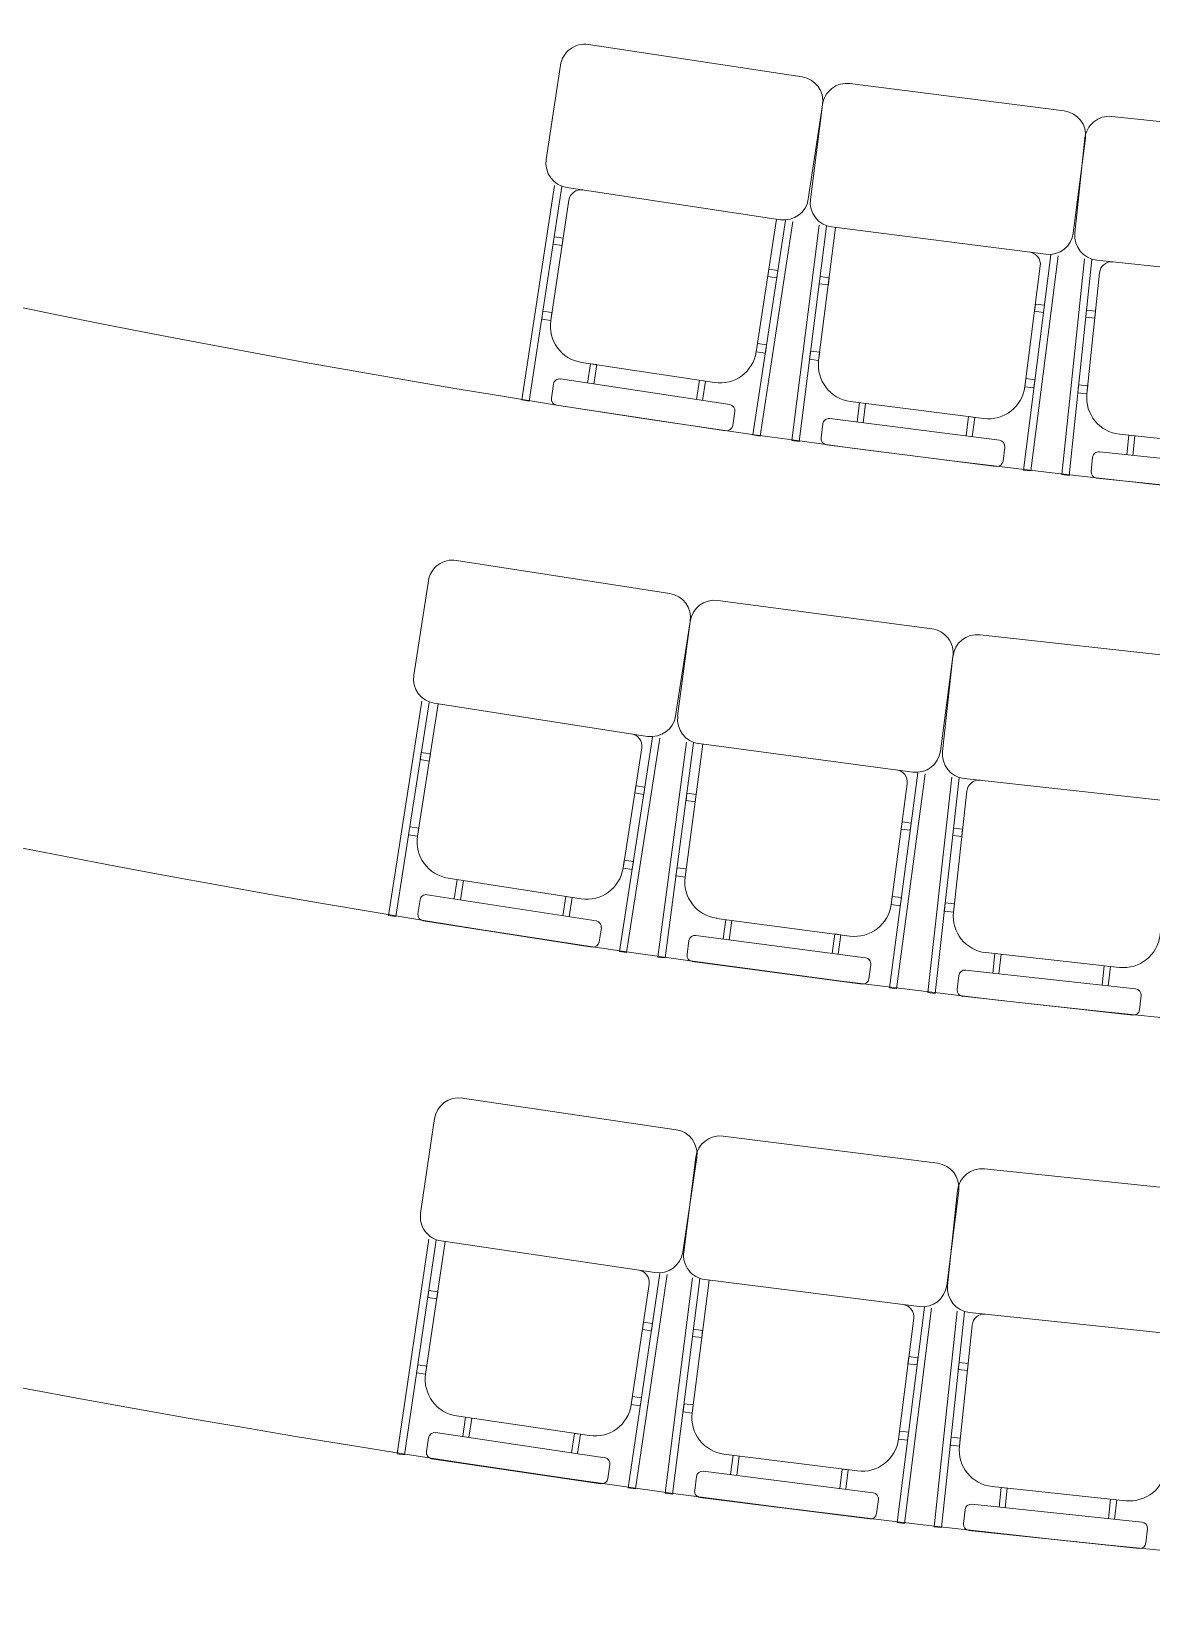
# Model space of a CAD drawing. Header units: millimetres. Extents: x 8275 to 147087, y -297470 to -191881.
# Drawn here: x 40311 to 42635, y -212445 to -209156 of the extents above; entities that cross this region are included whole.
import ezdxf

# ---------------------------------------------------------------- set-up
doc = ezdxf.new("R2010")
doc.units = ezdxf.units.MM
doc.header["$LTSCALE"] = 250
doc.header["$MEASUREMENT"] = 0
doc.layers.add('furniture', color=5, linetype='Continuous', lineweight=15)
doc.layers.add('stairs', color=2, linetype='Continuous', lineweight=5)

# ---------------------------------------------------------------- blocks, each defined once
blk = doc.blocks.new('A$C24EB465D-flat-9-flat-1-flat-77')
at = {"layer": 'furniture', "ltscale": 0.1}
for p, q in [((-444.2, 37), (0.6, -19.8)), ((-526.2, -203.7), (-501, -6.9)), ((44.6, -76.7), (19.4, -273.5)), ((-507.9, -257.3), (-565, -703.8)), ((-549.7, -705.8), (-492.7, -259.2)), ((-473.8, -261.6), (-509.1, -537.7)), ((-37.4, -317.4), (-482.2, -260.6)), ((-84, -765.3), (-27, -318.7)), ((-11.8, -320.7), (-68.9, -767.2)), ((-49.1, -341.5), (-81.1, -592.4)), ((-507.9, -378.6), (-506, -363.7)), ((-489, -381.1), (-507.9, -378.6)), ((-487.1, -366.1), (-506, -363.7)), ((-489, -381.1), (-487.1, -366.1)), ((-61.1, -435.7), (-59.2, -420.8)), ((-59.2, -420.8), (-40.3, -423.2)), ((-42.2, -438.2), (-40.3, -423.2)), ((-61.1, -435.7), (-42.2, -438.2)), ((-528, -535.3), (-525.8, -518.4)), ((-506.9, -520.8), (-525.8, -518.4)), ((-509.1, -537.7), (-506.9, -520.8)), ((-509.1, -537.7), (-528, -535.3)), ((-81.1, -592.4), (-79, -575.5)), ((-79, -575.5), (-60.1, -577.9)), ((-62.2, -594.8), (-60.1, -577.9)), ((-166.4, -658.3), (-443.1, -622.9)), ((-81.1, -592.4), (-62.2, -594.8)), ((-424.3, -625.3), (-429.4, -665.7)), ((-411.6, -626.9), (-416.8, -667.3)), ((-197.9, -654.3), (-203.1, -694.6)), ((-185.2, -655.9), (-197.9, -654.3)), ((-185.2, -655.9), (-190.3, -696.2)), ((-500.3, -669.4), (-504, -698.6)), ((-133.7, -703.5), (-486.1, -658.4)), ((-565, -703.8), (-549.7, -705.8)), ((-140.7, -757.9), (-493, -712.8)), ((-122.8, -717.7), (-126.5, -746.9)), ((-68.9, -767.2), (-84, -765.3))]:
    blk.add_line(p, q, dxfattribs=at)
for centre, radius, start, end in [((-450.6, -13.4, 0), 50.8, 82.7171, 172.7171), ((-5.8, -70.2, 0), 50.8, 352.7171, 82.7171), ((-475.8, -210.2, 0), 50.8, 172.7171, 262.7171), ((-31, -267, 0), 50.8, 262.7171, 352.7171), ((-74.3, -338.3, 0), 25.4, 352.7171, 82.7171), ((-433.5, -547.3, 0), 76.2, 172.7171, 262.7171), ((-156.7, -582.7, 0), 76.2, 262.7171, 352.7171), ((-487.7, -671, 0), 12.7, 82.7171, 172.7171), ((-491.4, -700.2, 0), 12.7, 172.7171, 262.7171), ((-135.4, -716.1, 0), 12.7, 352.7171, 82.7171), ((-139.1, -745.3, 0), 12.7, 262.7171, 352.7171)]:
    blk.add_arc(centre, radius, start, end, dxfattribs=at)
blk = doc.blocks.new('A$C24EB465D-flat-9-flat-1-flat-78')
at = {"layer": 'furniture', "ltscale": 0.1}
for p, q in [((440.9, -65.7), (-5.1, -19.2)), ((-60.9, -64.4), (-81.5, -261.7)), ((465.5, -318.8), (486.1, -121.5)), ((-62, -314.9), (-108.7, -762.6)), ((-93.5, -764.2), (-46.8, -316.4)), ((-36.3, -317.5), (409.7, -364.1)), ((-30.4, -343.7), (-56.7, -595.2)), ((401.3, -363.2), (372.4, -640)), ((373.5, -812.9), (420.2, -365.2)), ((435.5, -366.8), (388.8, -814.5)), ((-59.2, -436.2), (-57.7, -421.2)), ((-38.7, -423.2), (-57.7, -421.2)), ((-40.3, -438.2), (-38.7, -423.2)), ((-40.3, -438.2), (-59.2, -436.2)), ((388.8, -482.9), (390.3, -468)), ((388.8, -482.9), (407.7, -484.9)), ((390.3, -468), (409.3, -470)), ((407.7, -484.9), (409.3, -470)), ((-75.6, -593.2), (-73.9, -576.3)), ((-54.9, -578.3), (-73.9, -576.3)), ((-56.7, -595.2), (-54.9, -578.3)), ((-56.7, -595.2), (-75.6, -593.2)), ((372.4, -640), (374.2, -623)), ((374.2, -623), (393.1, -625)), ((372.4, -640), (391.3, -641.9)), ((391.3, -641.9), (393.1, -625)), ((11.2, -678.9), (288.7, -707.9)), ((30, -680.9), (25.8, -721.3)), ((30, -680.9), (42.8, -682.2)), ((42.8, -682.2), (38.6, -722.7)), ((-30.9, -715.4), (322.4, -752.3)), ((257.1, -704.6), (252.9, -745)), ((269.8, -705.9), (265.5, -746.3)), ((-44.9, -726.7), (-47.9, -756)), ((-108.7, -762.6), (-93.5, -764.2)), ((-36.6, -769.9), (316.7, -806.8)), ((333.7, -766.2), (330.6, -795.5)), ((388.8, -814.5), (373.5, -812.9))]:
    blk.add_line(p, q, dxfattribs=at)
for centre, radius, start, end in [((-10.4, -69.7, 0), 50.8, 84.043, 174.043), ((435.6, -116.2, 0), 50.8, 354.043, 84.043), ((-31, -267, 0), 50.8, 174.043, 264.043), ((-5.2, -346.3, 0), 25.4, 84.043, 174.043), ((415, -313.5, 0), 50.8, 264.043, 354.043), ((19.1, -603.1, 0), 76.2, 174.043, 264.043), ((296.6, -632.1, 0), 76.2, 264.043, 354.043), ((-32.2, -728, 0), 12.7, 84.043, 174.043), ((-35.3, -757.3, 0), 12.7, 174.043, 264.043), ((321, -764.9, 0), 12.7, 354.043, 84.043), ((318, -794.2, 0), 12.7, 264.043, 354.043)]:
    blk.add_arc(centre, radius, start, end, dxfattribs=at)
blk = doc.blocks.new('A$C24EB465D-flat-9-flat-1-flat-79')
at = {"layer": 'furniture', "ltscale": 0.1}
for p, q in [((437.4, -86), (-6, -18.9)), ((-63.8, -61.5), (-93.5, -257.7)), ((450.3, -340), (480, -143.8)), ((-76.4, -311.7), (-143.8, -756.8)), ((-128.7, -759.1), (-61.3, -313.9)), ((-50.9, -315.5), (392.5, -382.6)), ((-46.3, -341.9), (-84.1, -591.9)), ((335.6, -829.3), (402.9, -384.2)), ((384.1, -381.3), (342.4, -656.5)), ((418.1, -386.5), (350.8, -831.6)), ((-79.3, -433), (-77.1, -418.1)), ((-58.2, -421), (-77.1, -418.1)), ((-60.5, -435.8), (-58.2, -421)), ((-60.5, -435.8), (-79.3, -433)), ((366.1, -500.4), (368.3, -485.5)), ((368.3, -485.5), (387.1, -488.3)), ((384.9, -503.2), (387.1, -488.3)), ((366.1, -500.4), (384.9, -503.2)), ((-102.9, -589.1), (-100.4, -572.3)), ((-84.1, -591.9), (-102.9, -589.1)), ((-81.6, -575.1), (-100.4, -572.3)), ((-84.1, -591.9), (-81.6, -575.1)), ((342.4, -656.5), (345, -639.7)), ((342.4, -656.5), (361.3, -659.3)), ((345, -639.7), (363.8, -642.5)), ((361.3, -659.3), (363.8, -642.5)), ((-20.2, -678.7), (255.7, -720.4)), ((-1.4, -681.5), (-7.5, -721.7)), ((-1.4, -681.5), (11.3, -683.4)), ((11.3, -683.4), (5.2, -723.7)), ((-63.9, -713.2), (287.3, -766.3)), ((224.3, -715.7), (218.2, -755.9)), ((236.9, -717.6), (230.8, -757.8)), ((-78.4, -723.9), (-82.8, -753)), ((-143.8, -756.8), (-128.7, -759.1)), ((-72.1, -767.4), (279.1, -820.6)), ((297.9, -780.8), (293.5, -809.9)), ((350.8, -831.6), (335.6, -829.3))]:
    blk.add_line(p, q, dxfattribs=at)
for centre, radius, start, end in [((-13.6, -69.1, 0), 50.8, 81.3968, 171.3968), ((429.8, -136.2, 0), 50.8, 351.3968, 81.3968), ((-43.3, -265.3, 0), 50.8, 171.3968, 261.3968), ((-21.2, -345.7, 0), 25.4, 81.3968, 171.3968), ((400.1, -332.4, 0), 50.8, 261.3968, 351.3968), ((-8.8, -603.3, 0), 76.2, 171.3968, 261.3968), ((267.1, -645.1, 0), 76.2, 261.3968, 351.3968), ((-65.8, -725.8, 0), 12.7, 81.3968, 171.3968), ((-70.2, -754.9, 0), 12.7, 171.3968, 261.3968), ((285.4, -778.9, 0), 12.7, 351.3968, 81.3968), ((281, -808, 0), 12.7, 261.3968, 351.3968)]:
    blk.add_arc(centre, radius, start, end, dxfattribs=at)
blk = doc.blocks.new('A$C24EB465D-flat-9-flat-1-flat-92')
at = {"layer": 'furniture', "ltscale": 0.1}
for p, q in [((-443, 49), (0.1, -19.8)), ((-531.5, -189.4), (-501, 6.6)), ((42.5, -77.8), (12, -273.9)), ((-514.7, -243.4), (-583.9, -688.3)), ((-568.7, -690.6), (-499.5, -245.8)), ((-480.7, -248.7), (-523.4, -523.7)), ((-46, -316.3), (-489.1, -247.4)), ((-104.7, -762.7), (-35.6, -317.9)), ((-20.5, -320.2), (-89.6, -765.1)), ((-518, -364.7), (-515.7, -349.9)), ((-496.9, -352.8), (-515.7, -349.9)), ((-499.2, -367.7), (-496.9, -352.8)), ((-58.3, -340.1), (-97.1, -589.9)), ((-499.2, -367.7), (-518, -364.7)), ((-72.9, -433.9), (-70.6, -419.1)), ((-70.6, -419.1), (-51.8, -422)), ((-54.1, -436.9), (-51.8, -422)), ((-72.9, -433.9), (-54.1, -436.9)), ((-542.3, -520.8), (-539.6, -504)), ((-523.4, -523.7), (-542.3, -520.8)), ((-520.8, -506.9), (-539.6, -504)), ((-523.4, -523.7), (-520.8, -506.9)), ((-97.1, -589.9), (-94.5, -573.1)), ((-97.1, -589.9), (-78.3, -592.9)), ((-94.5, -573.1), (-75.7, -576.1)), ((-78.3, -592.9), (-75.7, -576.1)), ((-184.1, -653.5), (-459.8, -610.7)), ((-441, -613.6), (-447.3, -653.8)), ((-428.4, -615.6), (-434.7, -655.8)), ((-518.2, -655.6), (-522.8, -684.7)), ((-152.7, -699.6), (-503.7, -645)), ((-215.5, -648.7), (-221.8, -688.9)), ((-202.9, -650.6), (-215.5, -648.7)), ((-202.9, -650.6), (-209.1, -690.8)), ((-583.9, -688.3), (-568.7, -690.6)), ((-161.2, -753.8), (-512.2, -699.2)), ((-142.1, -714.1), (-146.7, -743.2)), ((-89.6, -765.1), (-104.7, -762.7))]:
    blk.add_line(p, q, dxfattribs=at)
for centre, radius, start, end in [((-450.8, -1.2, 0), 50.8, 81.1656, 171.1656), ((-7.7, -70, 0), 50.8, 351.1656, 81.1656), ((-481.3, -197.2, 0), 50.8, 171.1656, 261.1656), ((-38.2, -266.1, 0), 50.8, 261.1656, 351.1656), ((-83.4, -336.2, 0), 25.4, 351.1656, 81.1656), ((-448.1, -535.4, 0), 76.2, 171.1656, 261.1656), ((-172.4, -578.2, 0), 76.2, 261.1656, 351.1656), ((-505.7, -657.6, 0), 12.7, 81.1656, 171.1656), ((-510.2, -686.7, 0), 12.7, 171.1656, 261.1656), ((-154.7, -712.1, 0), 12.7, 351.1656, 81.1656), ((-159.2, -741.2, 0), 12.7, 261.1656, 351.1656)]:
    blk.add_arc(centre, radius, start, end, dxfattribs=at)
blk = doc.blocks.new('A$C24EB465D-flat-9-flat-1-flat-93')
at = {"layer": 'furniture', "ltscale": 0.1}
for p, q in [((-444, 39.3), (0.5, -19.8)), ((-527.2, -201.1), (-501, -4.4)), ((44.2, -76.9), (18, -273.5)), ((-509.2, -254.7), (-568.6, -701)), ((-553.3, -703), (-494, -256.7)), ((-475.1, -259.2), (-511.8, -535.1)), ((-39, -317.2), (-483.5, -258.1)), ((-87.9, -764.9), (-28.6, -318.6)), ((-13.4, -320.6), (-72.8, -766.9)), ((-509.8, -376.1), (-507.9, -361.2)), ((-489, -363.7), (-507.9, -361.2)), ((-50.8, -341.3), (-84.1, -591.9)), ((-491, -378.6), (-509.8, -376.1)), ((-491, -378.6), (-489, -363.7)), ((-63.3, -435.4), (-61.3, -420.5)), ((-61.3, -420.5), (-42.5, -423)), ((-44.4, -437.9), (-42.5, -423)), ((-63.3, -435.4), (-44.4, -437.9)), ((-530.7, -532.6), (-528.4, -515.7)), ((-509.5, -518.2), (-528.4, -515.7)), ((-511.8, -535.1), (-509.5, -518.2)), ((-511.8, -535.1), (-530.7, -532.6)), ((-84.1, -591.9), (-81.9, -575.1)), ((-84.1, -591.9), (-65.2, -594.5)), ((-81.9, -575.1), (-63, -577.6)), ((-65.2, -594.5), (-63, -577.6)), ((-169.7, -657.4), (-446.3, -620.7)), ((-427.4, -623.2), (-432.8, -663.5)), ((-414.8, -624.9), (-420.1, -665.2)), ((-137.3, -702.8), (-489.4, -656)), ((-201.2, -653.2), (-206.6, -693.6)), ((-188.5, -654.9), (-201.2, -653.2)), ((-188.5, -654.9), (-193.9, -695.3)), ((-503.7, -666.9), (-507.5, -696.1)), ((-568.6, -701), (-553.3, -703)), ((-144.5, -757.1), (-496.6, -710.3)), ((-126.4, -717), (-130.3, -746.2)), ((-72.8, -766.9), (-87.9, -764.9))]:
    blk.add_line(p, q, dxfattribs=at)
for centre, radius, start, end in [((-450.7, -11.1, 0), 50.8, 82.4274, 172.4274), ((-6.2, -70.2, 0), 50.8, 352.4274, 82.4274), ((-476.8, -207.8, 0), 50.8, 172.4274, 262.4274), ((-32.3, -266.9, 0), 50.8, 262.4274, 352.4274), ((-76, -337.9, 0), 25.4, 352.4274, 82.4274), ((-436.2, -545.1, 0), 76.2, 172.4274, 262.4274), ((-159.7, -581.9, 0), 76.2, 262.4274, 352.4274), ((-491.1, -668.6, 0), 12.7, 82.4274, 172.4274), ((-495, -697.7, 0), 12.7, 172.4274, 262.4274), ((-139, -715.4, 0), 12.7, 352.4274, 82.4274), ((-142.9, -744.6, 0), 12.7, 262.4274, 352.4274)]:
    blk.add_arc(centre, radius, start, end, dxfattribs=at)
blk = doc.blocks.new('A$C24EB465D-flat-9-flat-1-flat-94')
at = {"layer": 'furniture', "ltscale": 0.1}
for p, q in [((440.4, -68.4), (-5.2, -19.1)), ((-61.3, -64), (-83.1, -261.2)), ((463.5, -321.7), (485.3, -124.5)), ((-63.9, -314.5), (-113.4, -761.9)), ((-98.2, -763.6), (-48.7, -316.1)), ((-38.2, -317.3), (407.5, -366.6)), ((-32.6, -343.5), (-60.4, -594.8)), ((399, -365.7), (368.4, -642.3)), ((368.5, -815.2), (417.9, -367.8)), ((433.2, -369.4), (383.8, -816.9)), ((-61.9, -435.8), (-60.3, -420.9)), ((-41.4, -423), (-60.3, -420.9)), ((-43, -437.9), (-41.4, -423)), ((-43, -437.9), (-61.9, -435.8)), ((385.8, -485.3), (387.4, -470.4)), ((385.8, -485.3), (404.7, -487.4)), ((387.4, -470.4), (406.4, -472.5)), ((404.7, -487.4), (406.4, -472.5)), ((-79.3, -592.7), (-77.4, -575.8)), ((-58.5, -577.9), (-77.4, -575.8)), ((-60.4, -594.8), (-58.5, -577.9)), ((-60.4, -594.8), (-79.3, -592.7)), ((368.4, -642.3), (370.3, -625.3)), ((368.4, -642.3), (387.4, -644.4)), ((370.3, -625.3), (389.2, -627.4)), ((387.4, -644.4), (389.2, -627.4)), ((7, -679), (284.3, -709.6)), ((25.8, -681), (21.4, -721.5)), ((25.8, -681), (38.6, -682.4)), ((38.6, -682.4), (34.1, -722.9)), ((-35.3, -715.2), (317.7, -754.2)), ((252.7, -706.1), (248.3, -746.6)), ((265.4, -707.5), (260.9, -748)), ((-49.4, -726.4), (-52.6, -755.7)), ((-113.4, -761.9), (-98.2, -763.6)), ((-41.4, -769.7), (311.7, -808.7)), ((328.9, -768.3), (325.7, -797.5)), ((383.8, -816.9), (368.5, -815.2))]:
    blk.add_line(p, q, dxfattribs=at)
for centre, radius, start, end in [((-10.8, -69.6, 0), 50.8, 83.6891, 173.6891), ((434.9, -118.9, 0), 50.8, 353.6891, 83.6891), ((-32.6, -266.8, 0), 50.8, 173.6891, 263.6891), ((-7.3, -346.3, 0), 25.4, 83.6891, 173.6891), ((413, -316.1, 0), 50.8, 263.6891, 353.6891), ((15.4, -603.2, 0), 76.2, 173.6891, 263.6891), ((292.7, -633.9, 0), 76.2, 263.6891, 353.6891), ((-36.7, -727.8, 0), 12.7, 83.6891, 173.6891), ((-40, -757.1, 0), 12.7, 173.6891, 263.6891), ((316.3, -766.9, 0), 12.7, 353.6891, 83.6891), ((313.1, -796.1, 0), 12.7, 263.6891, 353.6891)]:
    blk.add_arc(centre, radius, start, end, dxfattribs=at)
blk = doc.blocks.new('A$C24EB465D-flat-9-flat-1-flat-108')
at = {"layer": 'furniture', "ltscale": 0.1}
for p, q in [((-443.4, 45.9), (0.2, -19.8)), ((-530.1, -193.2), (-501.1, 3.1)), ((43, -77.5), (13.9, -273.8)), ((-513, -247.1), (-579, -692.4)), ((-563.7, -694.6), (-497.8, -249.3)), ((-478.9, -252.1), (-519.7, -527.4)), ((-43.8, -316.6), (-487.3, -250.9)), ((-99.3, -763.5), (-33.3, -318.1)), ((-18.2, -320.4), (-84.2, -765.7)), ((-515.4, -368.4), (-513.2, -353.5)), ((-494.4, -356.3), (-513.2, -353.5)), ((-496.6, -371.2), (-494.4, -356.3)), ((-55.9, -340.5), (-93, -590.6)), ((-496.6, -371.2), (-515.4, -368.4)), ((-69.8, -434.4), (-67.6, -419.6)), ((-67.6, -419.6), (-48.8, -422.4)), ((-51, -437.2), (-48.8, -422.4)), ((-69.8, -434.4), (-51, -437.2)), ((-538.5, -524.6), (-536, -507.8)), ((-519.7, -527.4), (-538.5, -524.6)), ((-517.2, -510.6), (-536, -507.8)), ((-519.7, -527.4), (-517.2, -510.6)), ((-93, -590.6), (-90.5, -573.8)), ((-93, -590.6), (-74.1, -593.4)), ((-90.5, -573.8), (-71.6, -576.6)), ((-74.1, -593.4), (-71.6, -576.6)), ((-179.5, -654.8), (-455.5, -613.9)), ((-436.7, -616.7), (-442.6, -657)), ((-424.1, -618.6), (-430, -658.8)), ((-147.8, -700.7), (-499.1, -648.6)), ((-210.9, -650.2), (-216.9, -690.4)), ((-198.3, -652.1), (-210.9, -650.2)), ((-198.3, -652.1), (-204.2, -692.3)), ((-513.6, -659.3), (-517.9, -688.4)), ((-579, -692.4), (-563.7, -694.6)), ((-155.8, -754.9), (-507.2, -702.8)), ((-137.1, -715.1), (-141.4, -744.2)), ((-84.2, -765.7), (-99.3, -763.5))]:
    blk.add_line(p, q, dxfattribs=at)
for centre, radius, start, end in [((-450.8, -4.4, 0), 50.8, 81.5726, 171.5726), ((-7.2, -70.1, 0), 50.8, 351.5726, 81.5726), ((-479.9, -200.6, 0), 50.8, 171.5726, 261.5726), ((-36.3, -266.3, 0), 50.8, 261.5726, 351.5726), ((-81, -336.7, 0), 25.4, 351.5726, 81.5726), ((-444.3, -538.6, 0), 76.2, 171.5726, 261.5726), ((-168.3, -579.5, 0), 76.2, 261.5726, 351.5726), ((-501, -661.2, 0), 12.7, 81.5726, 171.5726), ((-505.3, -690.3, 0), 12.7, 171.5726, 261.5726), ((-149.6, -713.2, 0), 12.7, 351.5726, 81.5726), ((-153.9, -742.3, 0), 12.7, 261.5726, 351.5726)]:
    blk.add_arc(centre, radius, start, end, dxfattribs=at)
blk = doc.blocks.new('A$C24EB465D-flat-9-flat-1-flat-109')
at = {"layer": 'furniture', "ltscale": 0.1}
for p, q in [((-444.2, 36.6), (0.6, -19.8)), ((-526, -204.3), (-501, -7.4)), ((44.6, -76.6), (19.7, -273.4)), ((-507.7, -257.8), (-564.3, -704.4)), ((-549, -706.3), (-492.4, -259.7)), ((-473.5, -262.1), (-508.5, -538.2)), ((-37.1, -317.4), (-481.9, -261.1)), ((-83.2, -765.4), (-26.6, -318.8)), ((-11.5, -320.7), (-68.1, -767.3)), ((-48.7, -341.6), (-80.5, -592.4)), ((-507.5, -379.2), (-505.7, -364.2)), ((-488.6, -381.6), (-507.5, -379.2)), ((-486.8, -366.6), (-505.7, -364.2)), ((-488.6, -381.6), (-486.8, -366.6)), ((-60.7, -435.8), (-58.8, -420.9)), ((-58.8, -420.9), (-39.9, -423.3)), ((-41.8, -438.2), (-39.9, -423.3)), ((-60.7, -435.8), (-41.8, -438.2)), ((-527.4, -535.8), (-525.3, -518.9)), ((-506.4, -521.3), (-525.3, -518.9)), ((-508.5, -538.2), (-506.4, -521.3)), ((-508.5, -538.2), (-527.4, -535.8)), ((-80.5, -592.4), (-78.4, -575.6)), ((-78.4, -575.6), (-59.5, -578)), ((-61.6, -594.8), (-59.5, -578)), ((-165.7, -658.5), (-442.5, -623.4)), ((-80.5, -592.4), (-61.6, -594.8)), ((-423.6, -625.8), (-428.7, -666.1)), ((-411, -627.4), (-416.1, -667.7)), ((-197.2, -654.5), (-202.3, -694.8)), ((-184.5, -656.1), (-197.2, -654.5)), ((-184.5, -656.1), (-189.6, -696.4)), ((-499.6, -669.9), (-503.3, -699.1)), ((-133, -703.6), (-485.4, -658.9)), ((-564.3, -704.4), (-549, -706.3)), ((-139.9, -758), (-492.3, -713.3)), ((-122, -717.8), (-125.7, -747)), ((-68.1, -767.3), (-83.2, -765.4))]:
    blk.add_line(p, q, dxfattribs=at)
for centre, radius, start, end in [((-450.6, -13.8, 0), 50.8, 82.7763, 172.7763), ((-5.8, -70.2, 0), 50.8, 352.7763, 82.7763), ((-475.6, -210.7, 0), 50.8, 172.7763, 262.7763), ((-30.7, -267, 0), 50.8, 262.7763, 352.7763), ((-73.9, -338.4, 0), 25.4, 352.7763, 82.7763), ((-432.9, -547.8, 0), 76.2, 172.7763, 262.7763), ((-156.1, -582.9, 0), 76.2, 262.7763, 352.7763), ((-487, -671.5, 0), 12.7, 82.7763, 172.7763), ((-490.7, -700.7, 0), 12.7, 172.7763, 262.7763), ((-134.6, -716.2, 0), 12.7, 352.7763, 82.7763), ((-138.3, -745.4, 0), 12.7, 262.7763, 352.7763)]:
    blk.add_arc(centre, radius, start, end, dxfattribs=at)
blk = doc.blocks.new('A$C24EB465D-flat-9-flat-1-flat-110')
at = {"layer": 'furniture', "ltscale": 0.1}
for p, q in [((440.8, -66.2), (-5.1, -19.2)), ((-61, -64.3), (-81.8, -261.7)), ((465.2, -319.3), (486, -122)), ((-62.3, -314.8), (-109.5, -762.5)), ((-94.3, -764.1), (-47.1, -316.4)), ((-36.6, -317.5), (409.3, -364.5)), ((-30.8, -343.7), (-57.3, -595.1)), ((400.9, -363.6), (371.7, -640.4)), ((372.6, -813.3), (419.8, -365.6)), ((435.1, -367.2), (387.9, -814.9)), ((-59.7, -436.1), (-58.1, -421.2)), ((-39.2, -423.2), (-58.1, -421.2)), ((-40.8, -438.1), (-39.2, -423.2)), ((-40.8, -438.1), (-59.7, -436.1)), ((388.2, -483.4), (389.8, -468.4)), ((388.2, -483.4), (407.2, -485.4)), ((389.8, -468.4), (408.8, -470.4)), ((407.2, -485.4), (408.8, -470.4)), ((-76.3, -593.1), (-74.5, -576.2)), ((-55.6, -578.2), (-74.5, -576.2)), ((-57.3, -595.1), (-55.6, -578.2)), ((-57.3, -595.1), (-76.3, -593.1)), ((371.7, -640.4), (373.5, -623.5)), ((373.5, -623.5), (392.4, -625.5)), ((371.7, -640.4), (390.6, -642.4)), ((390.6, -642.4), (392.4, -625.5)), ((10.4, -678.9), (287.9, -708.2)), ((29.3, -680.9), (25, -721.4)), ((29.3, -680.9), (42, -682.2)), ((42, -682.2), (37.8, -722.7)), ((-31.7, -715.4), (321.5, -752.6)), ((256.3, -704.8), (252, -745.3)), ((269, -706.2), (264.7, -746.6)), ((-45.7, -726.7), (-48.8, -755.9)), ((-109.5, -762.5), (-94.3, -764.1)), ((-37.5, -769.9), (315.8, -807.2)), ((332.8, -766.6), (329.7, -795.9)), ((387.9, -814.9), (372.6, -813.3))]:
    blk.add_line(p, q, dxfattribs=at)
for centre, radius, start, end in [((-10.5, -69.7, 0), 50.8, 83.9799, 173.9799), ((435.5, -116.7, 0), 50.8, 353.9799, 83.9799), ((-31.3, -267, 0), 50.8, 173.9799, 263.9799), ((-5.6, -346.3, 0), 25.4, 83.9799, 173.9799), ((414.6, -314, 0), 50.8, 263.9799, 353.9799), ((18.4, -603.1, 0), 76.2, 173.9799, 263.9799), ((295.9, -632.4, 0), 76.2, 263.9799, 353.9799), ((-33, -728, 0), 12.7, 83.9799, 173.9799), ((-36.1, -757.3, 0), 12.7, 173.9799, 263.9799), ((320.2, -765.2, 0), 12.7, 353.9799, 83.9799), ((317.1, -794.5, 0), 12.7, 263.9799, 353.9799)]:
    blk.add_arc(centre, radius, start, end, dxfattribs=at)

msp = doc.modelspace()

# ---------------------------------------------------------------- linework, layer by layer
at = {"layer": 'stairs', "ltscale": 0.01}
for centre, radius, start, end in [((45240.7, -185739.6, -29609.4), 24493.6, 238.34476, 301.67838), ((45240.7, -185739.6, -29609.4), 25593.6, 238.49324, 301.5289), ((45240.7, -185739.6, -29609.4), 26693.6, 238.62946, 301.39176), ((45240.8, -186089.6, -29609.4), 28933.6, 238.54664, 301.47272), ((45240.8, -186089.6, -29609.4), 30033.6, 238.66575, 301.3529)]:
    msp.add_arc(centre, radius, start, end, dxfattribs=at)

# ---------------------------------------------------------------- block references
at = {"layer": 'furniture', "ltscale": 0.01}
for name, p in [('A$C24EB465D-flat-9-flat-1-flat-79', (41472.4, -209163.4, -28433)), ('A$C24EB465D-flat-9-flat-1-flat-77', (42453.4, -209300.3, -28433)), ('A$C24EB465D-flat-9-flat-1-flat-78', (42557.8, -209312.4, -28433)), ('A$C24EB465D-flat-9-flat-1-flat-92', (41635.4, -210302.1, -28433)), ('A$C24EB465D-flat-9-flat-1-flat-93', (42178.9, -210375.5, -28433)), ('A$C24EB465D-flat-9-flat-1-flat-94', (42284.4, -210388.4, -28433)), ('A$C24EB465D-flat-9-flat-1-flat-108', (41648.3, -211415.1, -28433)), ('A$C24EB465D-flat-9-flat-1-flat-109', (42190.3, -211484.9, -28433)), ('A$C24EB465D-flat-9-flat-1-flat-110', (42293.8, -211496.9, -28433))]:
    msp.add_blockref(name, p, dxfattribs=at)

doc.saveas('drawing.dxf')
